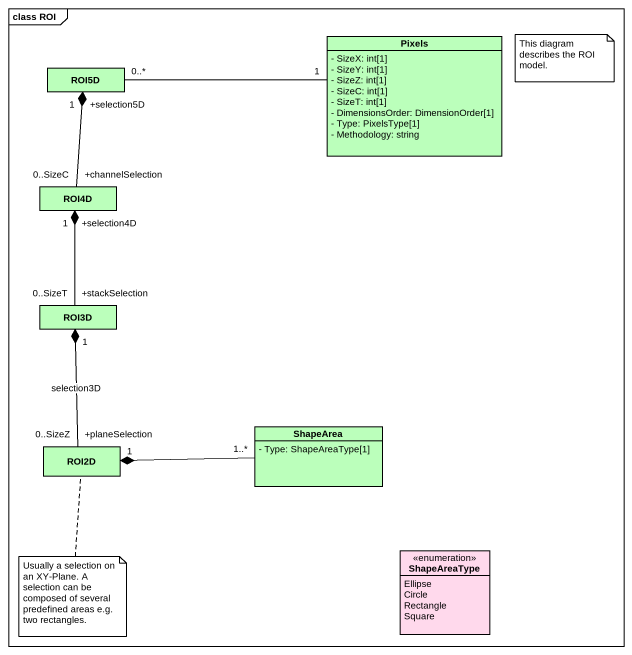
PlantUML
@startuml
mainframe class ROI
hide circle
hide empty members
skinparam classAttributeIconSize 0
class ROI5D #BBFFBB
class Pixels #BBFFBB {
  - SizeX: int[1]
  - SizeY: int[1]
  - SizeZ: int[1]
  - SizeC: int[1]
  - SizeT: int[1]
  - DimensionsOrder: DimensionOrder[1]
  - Type: PixelsType[1]
  - Methodology: string
}
class ROI4D #BBFFBB
class ROI3D #BBFFBB
class ROI2D #BBFFBB
class ShapeArea #BBFFBB {
  - Type: ShapeAreaType[1]
}
enum ShapeAreaType #FFD9EC {
  Ellipse
  Circle
  Rectangle
  Square
}
ROI5D "0..*" -right- "1" Pixels
ROI4D "+channelSelection\n0..SizeC" -up-* "+selection5D\n1" ROI5D
ROI3D "+stackSelection\n0..SizeT" -up-* "+selection4D\n1" ROI4D
ROI2D "+planeSelection\n0..SizeZ" -up-* "1" ROI3D : selection3D
ShapeArea "1..*" -left-* "1" ROI2D
note as N1
  This diagram describes the ROI model.
end note
note bottom of ROI2D : Usually a selection on an XY-Plane. A selection can be composed of several predefined areas e.g. two rectangles.
@enduml
